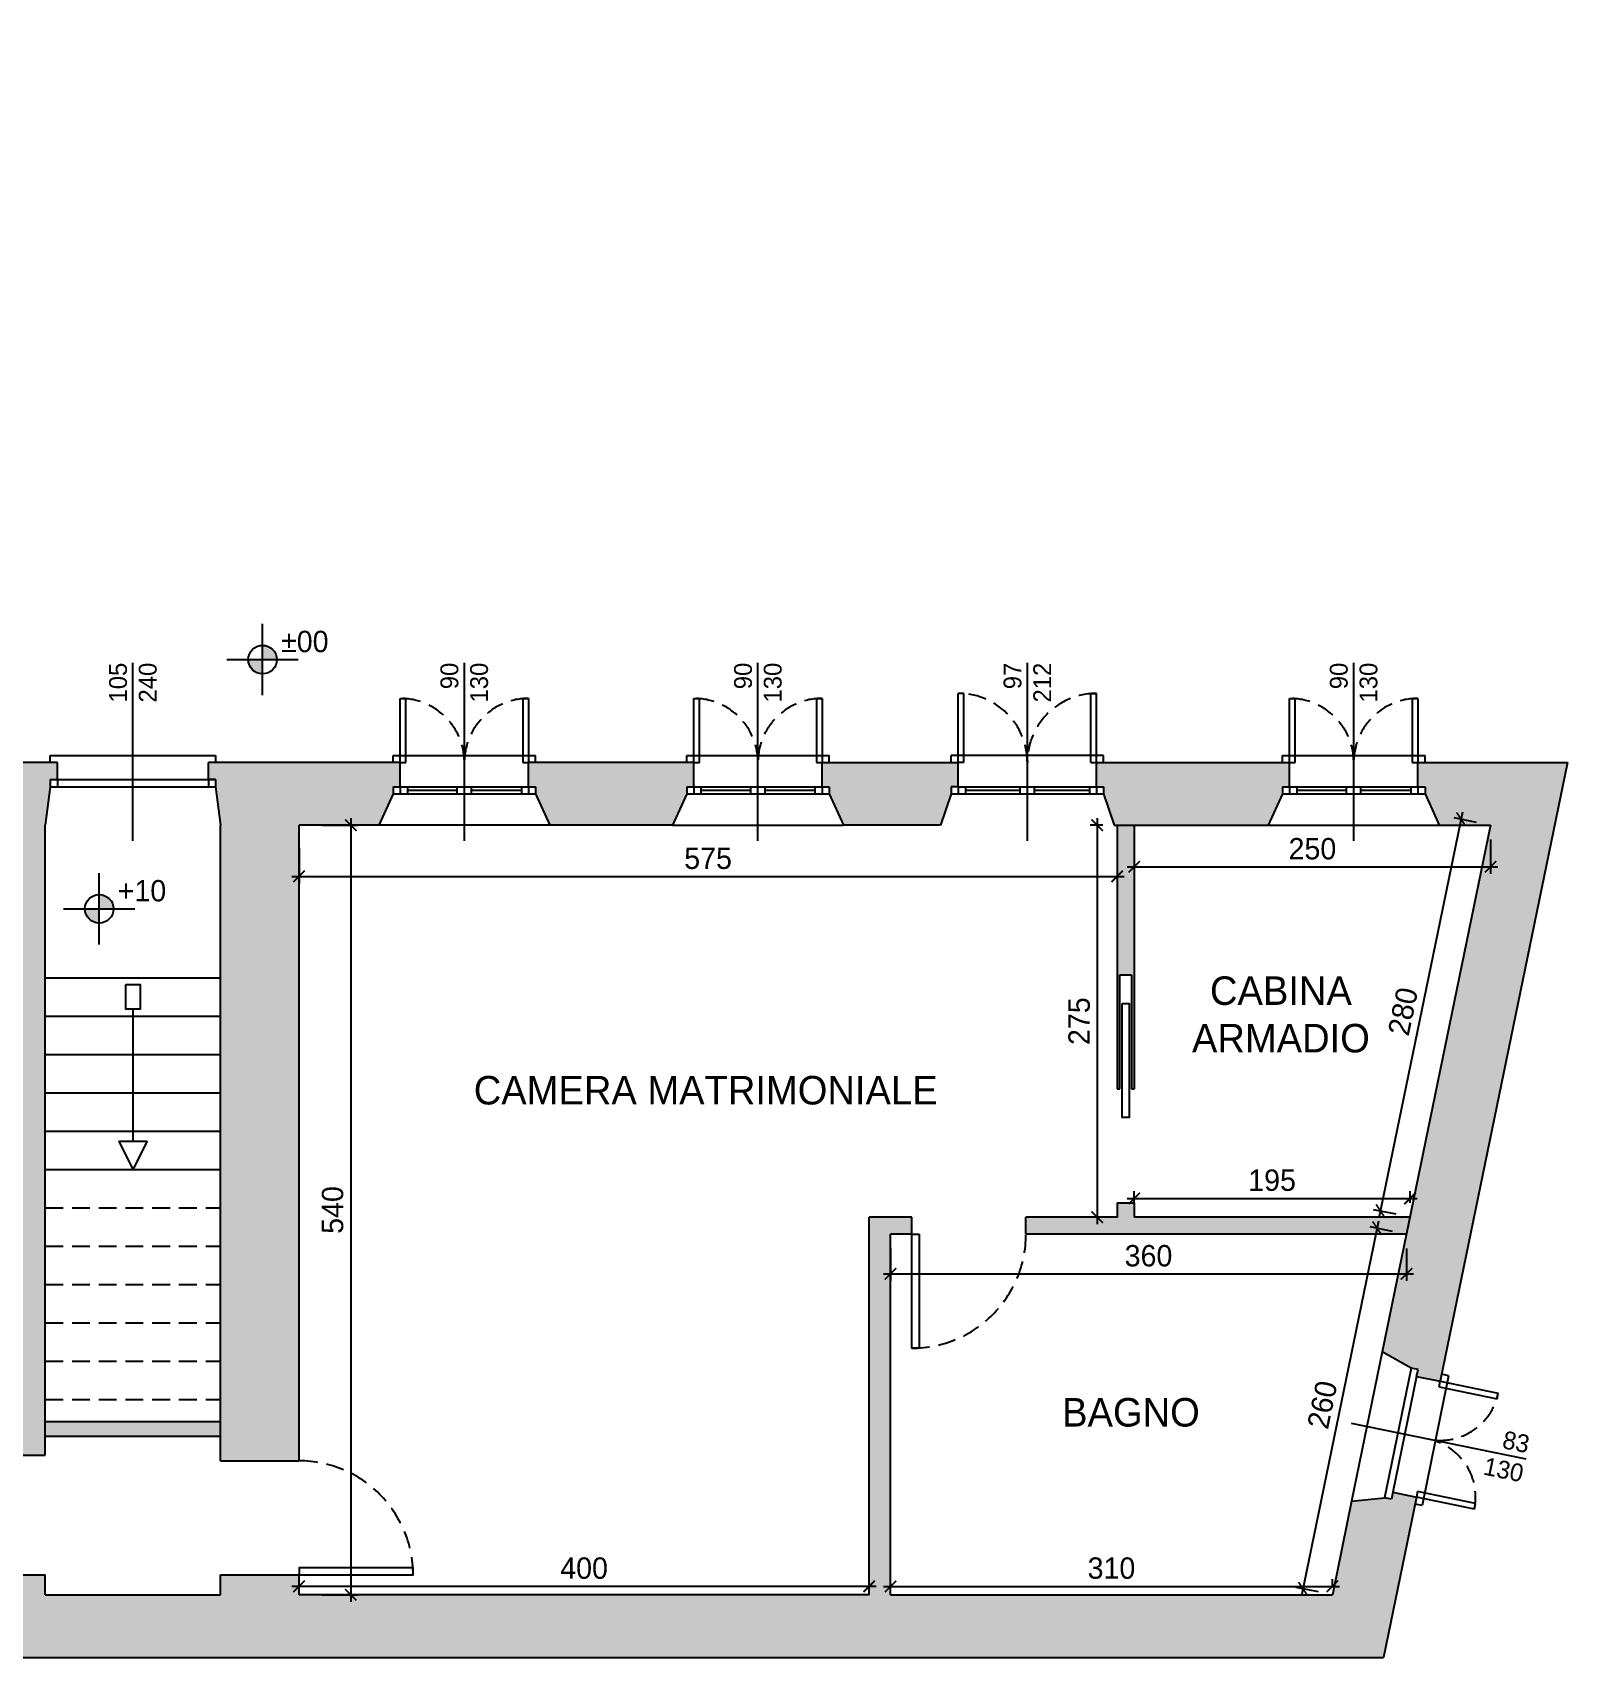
# Model space of a CAD drawing. Header units: millimetres. Extents: x 2698 to 9190, y -7457 to 3239.
# Drawn here: x 4177 to 5254, y -7385 to -6245 of the extents above; entities that cross this region are included whole.
import ezdxf

# ---------------------------------------------------------------- set-up
doc = ezdxf.new("R2010")
doc.units = ezdxf.units.MM
doc.header["$LTSCALE"] = 100
doc.linetypes.add('HIDDEN', pattern=[0.375, 0.25, -0.125])
for name, color, linetype in [('CAMP sez', 254, 'Continuous'), ('INF', 6, 'Continuous'), ('Interni F', 3, 'Continuous'), ('Q_100_ESECUTIVO', 3, 'Continuous'), ('Quote', 3, 'Continuous'), ('SEZ', 4, 'Continuous'), ('Testi', 3, 'Continuous')]:
    doc.layers.add(name, color=color, linetype=linetype)
doc.styles.add('CENTURY', font='GOTHIC.TTF')
doc.styles.add('T_ESE_q100', font='', dxfattribs={"height": 15})
doc.styles.get('T_ESE_q100').set_extended_font_data('Bahnschrift Light')
doc.dimstyles.new('ESE_q100', dxfattribs={"dimscale": 0, "dimtxt": 15, "dimasz": 8, "dimexe": 5, "dimexo": 10, "dimgap": 5, "dimtad": 1, "dimdec": 0, "dimrnd": 0.5, "dimtxsty": 'T_ESE_q100', "dimblk": 'ARCHTICK', "dimcen": 2.5, "dimdle": 5, "dimazin": 3, "dimtfac": 1, "dimtdec": 0, "dimtmove": 2, "dimatfit": 3, "dimldrblk": 'ARCHTICK', "dimfxl": 20, "dimfxlon": 1, "dimarcsym": 0})

# ---------------------------------------------------------------- blocks, each defined once
blk = doc.blocks.new('A$C255de93f')
at = {"lineweight": -2}
h = blk.add_hatch(color=0, dxfattribs=at)
h.dxf.hatch_style = 1
h.paths.add_polyline_path([(0, 0), (-10, 0, 0.414214), (0, -10)])
h.paths.add_polyline_path([(0, 10), (0, 0), (10, 0, 0.414214)])
at = {"color": 0, "lineweight": -2}
for p, q in [((0, -25), (0, 25)), ((-25, 0), (25, 0))]:
    blk.add_line(p, q, dxfattribs=at)
blk.add_circle((0, 0), 10, dxfattribs=at)
blk = doc.blocks.new('_ArchTick')
at = {"color": 0, "linetype": 'ByBlock', "const_width": 0.15}
blk.add_lwpolyline([(-0.5, -0.5), (0.5, 0.5)], dxfattribs=at)
blk = doc.blocks.new('*D20')
at = {"layer": 'Defpoints', "color": 0, "transparency": 16777216}
for p in [(5200.2, -6801.3), (5123, -7072.1), (5143.7, -7076.3)]:
    blk.add_point(p, dxfattribs=at)
at = {"layer": 'Q_100_ESECUTIVO', "color": 0, "lineweight": -2, "transparency": 16777216}
for p, q in [((5180.5, -6792.2), (5121.9, -7077)), ((5190.4, -6799.3), (5174.6, -6796.1)), ((5133.9, -7074.3), (5118.1, -7071.1))]:
    blk.add_line(p, q, dxfattribs=at)
at = {"layer": 'Q_100_ESECUTIVO', "color": 0, "lineweight": -2, "transparency": 16777216, "xscale": 8, "yscale": 8, "zscale": 8}
for p, rotation in [((5179.5, -6797.1), 78.38432987553352), ((5123, -7072.1), 258.3843298755335)]:
    blk.add_blockref('_ArchTick', p, dxfattribs=dict(at, rotation=rotation))
at = {"layer": 'Q_100_ESECUTIVO', "color": 0, "transparency": 16777216, "insert": (5138.8, -6932), "char_height": 15, "attachment_point": 5, "rotation": 78.3843, "style": 'T_ESE_q100'}
blk.add_mtext('280', dxfattribs=at)
blk = doc.blocks.new('*D21')
at = {"layer": 'Defpoints', "color": 0, "transparency": 16777216}
for p in [(5141.2, -7088.3), (5068.6, -7337.1), (5089.2, -7341.3)]:
    blk.add_point(p, dxfattribs=at)
at = {"layer": 'Q_100_ESECUTIVO', "color": 0, "lineweight": -2, "transparency": 16777216}
for p, q in [((5121.6, -7079.2), (5067.6, -7342)), ((5131.4, -7086.3), (5115.7, -7083.1)), ((5079.4, -7339.3), (5063.7, -7336.1))]:
    blk.add_line(p, q, dxfattribs=at)
at = {"layer": 'Q_100_ESECUTIVO', "color": 0, "lineweight": -2, "transparency": 16777216, "xscale": 8, "yscale": 8, "zscale": 8}
for p, rotation in [((5120.6, -7084.1), 78.38432987553385), ((5068.6, -7337.1), 258.3843298755338)]:
    blk.add_blockref('_ArchTick', p, dxfattribs=dict(at, rotation=rotation))
at = {"layer": 'Q_100_ESECUTIVO', "color": 0, "transparency": 16777216, "insert": (5082.2, -7208), "char_height": 15, "attachment_point": 5, "rotation": 78.3843, "style": 'T_ESE_q100'}
blk.add_mtext('260', dxfattribs=at)
blk = doc.blocks.new('*D24')
at = {"layer": 'Defpoints', "color": 0, "transparency": 16777216}
for p in [(4779.2, -7088.3), (5141.2, -7088.3), (5141.2, -7116.1)]:
    blk.add_point(p, dxfattribs=at)
at = {"layer": 'Q_100_ESECUTIVO', "color": 0, "lineweight": -2, "transparency": 16777216}
for p, q in [((4779.2, -7098.3), (4779.2, -7121.1)), ((5141.2, -7098.3), (5141.2, -7121.1)), ((4774.2, -7116.1), (5146.2, -7116.1))]:
    blk.add_line(p, q, dxfattribs=at)
at = {"layer": 'Q_100_ESECUTIVO', "color": 0, "lineweight": -2, "transparency": 16777216, "xscale": 8, "yscale": 8, "zscale": 8, "rotation": 180}
blk.add_blockref('_ArchTick', (4779.2, -7116.1), dxfattribs=at)
at = {"layer": 'Q_100_ESECUTIVO', "color": 0, "lineweight": -2, "transparency": 16777216, "xscale": 8, "yscale": 8, "zscale": 8}
blk.add_blockref('_ArchTick', (5141.2, -7116.1), dxfattribs=at)
at = {"layer": 'Q_100_ESECUTIVO', "color": 0, "transparency": 16777216, "insert": (4960.2, -7103.5), "char_height": 15, "attachment_point": 5, "style": 'T_ESE_q100'}
blk.add_mtext('360', dxfattribs=at)
blk = doc.blocks.new('*D25')
at = {"layer": 'Defpoints', "color": 0, "transparency": 16777216}
for p in [(4779.2, -7341.3), (5089.2, -7335.4), (5089.2, -7341.3)]:
    blk.add_point(p, dxfattribs=at)
at = {"layer": 'Q_100_ESECUTIVO', "color": 0, "lineweight": -2, "transparency": 16777216}
for p, q in [((4779.2, -7335.4), (4779.2, -7330.4)), ((5089.2, -7335.4), (5089.2, -7330.4)), ((4774.2, -7335.4), (5094.2, -7335.4))]:
    blk.add_line(p, q, dxfattribs=at)
at = {"layer": 'Q_100_ESECUTIVO', "color": 0, "lineweight": -2, "transparency": 16777216, "xscale": 8, "yscale": 8, "zscale": 8, "rotation": 180}
blk.add_blockref('_ArchTick', (4779.2, -7335.4), dxfattribs=at)
at = {"layer": 'Q_100_ESECUTIVO', "color": 0, "lineweight": -2, "transparency": 16777216, "xscale": 8, "yscale": 8, "zscale": 8}
blk.add_blockref('_ArchTick', (5089.2, -7335.4), dxfattribs=at)
at = {"layer": 'Q_100_ESECUTIVO', "color": 0, "transparency": 16777216, "insert": (4934.2, -7322.7), "char_height": 15, "attachment_point": 5, "style": 'T_ESE_q100'}
blk.add_mtext('310', dxfattribs=at)
blk = doc.blocks.new('*D26')
at = {"layer": 'Defpoints', "color": 0, "transparency": 16777216}
for p in [(4950.2, -6801.3), (5200.2, -6801.3), (5200.2, -6830.5)]:
    blk.add_point(p, dxfattribs=at)
at = {"layer": 'Q_100_ESECUTIVO', "color": 0, "lineweight": -2, "transparency": 16777216}
for p, q in [((4950.2, -6811.3), (4950.2, -6835.5)), ((5200.2, -6811.3), (5200.2, -6835.5)), ((4945.2, -6830.5), (5205.2, -6830.5))]:
    blk.add_line(p, q, dxfattribs=at)
at = {"layer": 'Q_100_ESECUTIVO', "color": 0, "lineweight": -2, "transparency": 16777216, "xscale": 8, "yscale": 8, "zscale": 8, "rotation": 180}
blk.add_blockref('_ArchTick', (4950.2, -6830.5), dxfattribs=at)
at = {"layer": 'Q_100_ESECUTIVO', "color": 0, "lineweight": -2, "transparency": 16777216, "xscale": 8, "yscale": 8, "zscale": 8}
blk.add_blockref('_ArchTick', (5200.2, -6830.5), dxfattribs=at)
at = {"layer": 'Q_100_ESECUTIVO', "color": 0, "transparency": 16777216, "insert": (5075.2, -6817.9), "char_height": 15, "attachment_point": 5, "style": 'T_ESE_q100'}
blk.add_mtext('250', dxfattribs=at)
blk = doc.blocks.new('*D27')
at = {"layer": 'Defpoints', "color": 0, "transparency": 16777216}
for p in [(5143.7, -7063.2), (4950.2, -7076.3), (5143.7, -7076.3)]:
    blk.add_point(p, dxfattribs=at)
at = {"layer": 'Q_100_ESECUTIVO', "color": 0, "lineweight": -2, "transparency": 16777216}
for p, q in [((4945.2, -7063.2), (5148.7, -7063.2)), ((4950.2, -7066.3), (4950.2, -7058.2)), ((5143.7, -7066.3), (5143.7, -7058.2))]:
    blk.add_line(p, q, dxfattribs=at)
at = {"layer": 'Q_100_ESECUTIVO', "color": 0, "lineweight": -2, "transparency": 16777216, "xscale": 8, "yscale": 8, "zscale": 8, "rotation": 180}
blk.add_blockref('_ArchTick', (4950.2, -7063.2), dxfattribs=at)
at = {"layer": 'Q_100_ESECUTIVO', "color": 0, "lineweight": -2, "transparency": 16777216, "xscale": 8, "yscale": 8, "zscale": 8}
blk.add_blockref('_ArchTick', (5143.7, -7063.2), dxfattribs=at)
at = {"layer": 'Q_100_ESECUTIVO', "color": 0, "transparency": 16777216, "insert": (5046.9, -7050.5), "char_height": 15, "attachment_point": 5, "style": 'T_ESE_q100'}
blk.add_mtext('195', dxfattribs=at)
blk = doc.blocks.new('*D28')
at = {"layer": 'Defpoints', "color": 0, "transparency": 16777216}
for p in [(4938.2, -6801.3), (4924.2, -7076.3), (4938.2, -7076.3)]:
    blk.add_point(p, dxfattribs=at)
at = {"layer": 'Q_100_ESECUTIVO', "color": 0, "lineweight": -2, "transparency": 16777216}
for p, q in [((4928.2, -6801.3), (4919.2, -6801.3)), ((4924.2, -6796.3), (4924.2, -7081.3)), ((4928.2, -7076.3), (4919.2, -7076.3))]:
    blk.add_line(p, q, dxfattribs=at)
at = {"layer": 'Q_100_ESECUTIVO', "color": 0, "lineweight": -2, "transparency": 16777216, "xscale": 8, "yscale": 8, "zscale": 8}
for p, rotation in [((4924.2, -6801.3), 90), ((4924.2, -7076.3), 270)]:
    blk.add_blockref('_ArchTick', p, dxfattribs=dict(at, rotation=rotation))
at = {"layer": 'Q_100_ESECUTIVO', "color": 0, "transparency": 16777216, "insert": (4911.6, -6938.8), "char_height": 15, "attachment_point": 5, "rotation": 90, "style": 'T_ESE_q100'}
blk.add_mtext('275', dxfattribs=at)
blk = doc.blocks.new('*D29')
at = {"layer": 'Defpoints', "color": 0, "transparency": 16777216}
for p in [(4364.2, -6801.3), (4938.2, -6801.3), (4938.2, -6837.2)]:
    blk.add_point(p, dxfattribs=at)
at = {"layer": 'Q_100_ESECUTIVO', "color": 0, "lineweight": -2, "transparency": 16777216}
for p, q in [((4364.2, -6817.2), (4364.2, -6842.2)), ((4938.2, -6817.2), (4938.2, -6842.2)), ((4359.2, -6837.2), (4943.2, -6837.2))]:
    blk.add_line(p, q, dxfattribs=at)
at = {"layer": 'Q_100_ESECUTIVO', "color": 0, "lineweight": -2, "transparency": 16777216, "xscale": 8, "yscale": 8, "zscale": 8, "rotation": 180}
blk.add_blockref('_ArchTick', (4364.2, -6837.2), dxfattribs=at)
at = {"layer": 'Q_100_ESECUTIVO', "color": 0, "lineweight": -2, "transparency": 16777216, "xscale": 8, "yscale": 8, "zscale": 8}
blk.add_blockref('_ArchTick', (4938.2, -6837.2), dxfattribs=at)
at = {"layer": 'Q_100_ESECUTIVO', "color": 0, "transparency": 16777216, "insert": (4651.2, -6824.6), "char_height": 15, "attachment_point": 5, "style": 'T_ESE_q100'}
blk.add_mtext('575', dxfattribs=at)
blk = doc.blocks.new('*D30')
at = {"layer": 'Defpoints', "color": 0, "transparency": 16777216}
for p in [(4364.2, -7335.4), (4364.2, -7341.3), (4764.2, -7341.3)]:
    blk.add_point(p, dxfattribs=at)
at = {"layer": 'Q_100_ESECUTIVO', "color": 0, "lineweight": -2, "transparency": 16777216}
for p, q in [((4364.2, -7335.4), (4364.2, -7330.4)), ((4764.2, -7335.4), (4764.2, -7330.4)), ((4769.2, -7335.4), (4359.2, -7335.4))]:
    blk.add_line(p, q, dxfattribs=at)
at = {"layer": 'Q_100_ESECUTIVO', "color": 0, "lineweight": -2, "transparency": 16777216, "xscale": 8, "yscale": 8, "zscale": 8, "rotation": 180}
blk.add_blockref('_ArchTick', (4364.2, -7335.4), dxfattribs=at)
at = {"layer": 'Q_100_ESECUTIVO', "color": 0, "lineweight": -2, "transparency": 16777216, "xscale": 8, "yscale": 8, "zscale": 8}
blk.add_blockref('_ArchTick', (4764.2, -7335.4), dxfattribs=at)
at = {"layer": 'Q_100_ESECUTIVO', "color": 0, "transparency": 16777216, "insert": (4564.2, -7322.7), "char_height": 15, "attachment_point": 5, "style": 'T_ESE_q100'}
blk.add_mtext('400', dxfattribs=at)
blk = doc.blocks.new('*D31')
at = {"layer": 'Defpoints', "color": 0, "transparency": 16777216}
for p in [(4364.2, -6801.3), (4364.2, -7341.3), (4400.5, -7341.3)]:
    blk.add_point(p, dxfattribs=at)
at = {"layer": 'Q_100_ESECUTIVO', "color": 0, "lineweight": -2, "transparency": 16777216}
for p, q in [((4380.5, -6801.3), (4405.5, -6801.3)), ((4400.5, -6796.3), (4400.5, -7346.3)), ((4380.5, -7341.3), (4405.5, -7341.3))]:
    blk.add_line(p, q, dxfattribs=at)
at = {"layer": 'Q_100_ESECUTIVO', "color": 0, "lineweight": -2, "transparency": 16777216, "xscale": 8, "yscale": 8, "zscale": 8}
for p, rotation in [((4400.5, -6801.3), 90), ((4400.5, -7341.3), 270)]:
    blk.add_blockref('_ArchTick', p, dxfattribs=dict(at, rotation=rotation))
at = {"layer": 'Q_100_ESECUTIVO', "color": 0, "transparency": 16777216, "insert": (4387.8, -7071.3), "char_height": 15, "attachment_point": 5, "rotation": 90, "style": 'T_ESE_q100'}
blk.add_mtext('540', dxfattribs=at)

msp = doc.modelspace()

# ---------------------------------------------------------------- hatches: boundary and pattern name
at = {"layer": 'CAMP sez'}
h = msp.add_hatch(color=256, dxfattribs=at)
h.dxf.hatch_style = 1
h.paths.add_polyline_path([(4636.2, -6774.3), (4641.2, -6774.3), (4641.2, -6757.3), (4525.2, -6757.3), (4525.2, -6774.3), (4530.2, -6774.3), (4530.2, -6779.3), (4540.2, -6801.3), (4626.2, -6801.3), (4636.2, -6779.3)])
h.paths.add_polyline_path([(5143.7, -7076.3), (4950.2, -7076.3), (4950.2, -7066.3), (4938.2, -7066.3), (4938.2, -7076.3), (4874.2, -7076.3), (4874.2, -7088.3), (5141.2, -7088.3)])
h.paths.add_polyline_path([(4950.2, -6801.3), (4938.2, -6801.3), (4938.2, -6986.3), (4940.2, -6986.3), (4940.2, -6906.3), (4948.2, -6906.3), (4948.2, -6986.3), (4950.2, -6986.3)])
h.paths.add_polyline_path([(4309.2, -7219.9), (4186.2, -7219.9), (4186.2, -7229.9), (4309.2, -7229.9)], flags=17)
h.paths.add_polyline_path([(4189.7, -6774.3), (4189.7, -6769.3), (4194.7, -6769.3), (4194.7, -6757.3), (4067.2, -6757.3), (4067.2, -6774.3), (4072.2, -6774.3), (4072.2, -6779.3), (4082.2, -6801.3), (4126.2, -6801.3), (4126.2, -7211.3), (4050.2, -7211.3), (4050.2, -7221.3), (4126.2, -7221.3), (4126.2, -7230.3), (4163.2, -7238.3), (4168.2, -7238.3), (4168.2, -7243.3), (4186.2, -7243.3), (4186.2, -6801.3)])
h.paths.add_polyline_path([(2959.2, -6774.3), (2964.2, -6774.3), (2964.2, -6757.3), (2804.9, -6757.3), (2804.9, -6252.3), (3154.9, -6252.3), (3154.9, -6176.3), (2807.9, -6176.3), (2807.9, -5692.3), (2923.9, -5692.3), (2923.9, -5655), (2760.9, -5654.8), (2760.9, -7040.3), (2804.9, -7040.3), (2804.9, -6801.3), (2954.2, -6801.3), (2959.2, -6779.3)])
h.paths.add_polyline_path([(3225.2, -6779.3), (3225.2, -6774.3), (3230.2, -6774.3), (3230.2, -6757.3), (3084.2, -6757.3), (3084.2, -6774.3), (3089.2, -6774.3), (3089.2, -6779.3), (3094.2, -6801.3), (3121.2, -6801.3), (3121.2, -6824.3), (3176.2, -6824.3), (3176.2, -6801.3), (3220.2, -6801.3)])
h.paths.add_polyline_path([(3508.2, -6774.3), (3513.2, -6774.3), (3513.2, -6757.3), (3363.2, -6757.3), (3363.2, -6774.3), (3368.2, -6774.3), (3368.2, -6779.3), (3373.2, -6801.3), (3398.2, -6801.3), (3398.2, -6816.3), (3450.2, -6816.3), (3450.2, -6804.3), (3503.2, -6804.3), (3508.2, -6779.3)])
h.paths.add_polyline_path([(4821.7, -6774.3), (4826.7, -6774.3), (4826.7, -6757.3), (4731.2, -6757.3), (4731.2, -6774.3), (4736.2, -6774.3), (4736.2, -6779.3), (4746.2, -6801.3), (4814.2, -6801.3), (4821.7, -6779.3)])
h.paths.add_polyline_path([(5054.2, -6779.3), (5054.2, -6774.3), (5059.2, -6774.3), (5059.2, -6757.3), (4923.7, -6757.3), (4923.7, -6774.3), (4928.7, -6774.3), (4928.7, -6779.3), (4936.2, -6801.3), (5044.2, -6801.3)])
h.paths.add_polyline_path([(5254.2, -6757.3), (5149.2, -6757.3), (5149.2, -6774.3), (5154.2, -6774.3), (5154.2, -6779.3), (5164.2, -6801.3), (5200.2, -6801.3), (5124.2, -7170.9), (5144.4, -7182.2), (5149.3, -7183.2), (5148.3, -7188.1), (5164.9, -7191.5)])
h.paths.add_polyline_path([(3503.8, -7341.3), (3401.8, -7341.3), (3401.8, -7385.3), (3503.8, -7385.3)])
h.paths.add_polyline_path([(3234.8, -7341.3), (3134.8, -7341.3), (3134.8, -7385.3), (3234.8, -7385.3)])
h.paths.add_polyline_path([(2967.8, -7341.3), (2804.9, -7341.3), (2804.9, -7140.3), (2760.9, -7140.3), (2760.9, -7385.3), (2967.8, -7385.3)])
h.paths.add_polyline_path([(3454.9, -6053.3), (3414.9, -6053.3), (3414.9, -6080.3), (3247.9, -6080.3), (3247.9, -6252.3), (3454.9, -6252.3), (3454.9, -6198.8), (3423.4, -6198.8), (3423.4, -6237.8), (3279.4, -6237.8), (3279.4, -6094.8), (3454.9, -6094.8)])
h.paths.add_polyline_path([(3283.9, -5533.3), (3239.9, -5533.3), (3239.9, -5655.3), (3070.9, -5655.1), (3070.9, -5692.3), (3414.9, -5692.3), (3414.9, -5829.3), (3454.9, -5829.3), (3454.9, -5699.3), (3523.9, -5699.3), (3523.9, -5656.3), (3283.9, -5656.3)])
h.paths.add_polyline_path([(3858.4, -5566.1), (3818.4, -5566.3), (3818.9, -5656.3), (3771.9, -5656.3), (3771.9, -5699.3), (3859.2, -5699.3)])
h.paths.add_polyline_path([(4276.2, -5675.3), (4256.2, -5675.3), (4256.2, -5699.3), (4276.2, -5699.3)])
h.paths.add_polyline_path([(3856.4, -5253.1), (3816.4, -5253.3), (3817.4, -5404.3), (3857.4, -5404.1)])
h.paths.add_polyline_path([(3283.9, -5262.3), (3239.9, -5262.3), (3239.9, -5403.3), (3283.9, -5403.3)])
h.paths.add_polyline_path([(3851.1, -4395.3), (4662.2, -4485.4), (4666.6, -4445.6), (3825.8, -4352.3), (3829.7, -4968.3), (3239.9, -4968.3), (3239.9, -5132.3), (3283.9, -5132.3), (3283.9, -5012.3), (3814.9, -5005.3), (3815.4, -5091.3), (3855.4, -5091.1)])
h.paths.add_polyline_path([(4276.2, -4933.3), (4256.2, -4933.3), (4256.2, -4957.3), (4276.2, -4957.3)], flags=17)
h.paths.add_polyline_path([(4276.2, -5304.3), (4256.2, -5304.3), (4256.2, -5328.3), (4276.2, -5328.3)])
h.paths.add_polyline_path([(4276.2, -4562.3), (4256.2, -4562.3), (4256.2, -4586.3), (4276.2, -4586.3)], flags=17)
h.paths.add_polyline_path([(3784.3, -7221.3), (3976.2, -7221.3), (3976.2, -7211.3), (3799.2, -7211.3), (3794.2, -6801.3), (3962.2, -6801.3), (3972.2, -6779.3), (3972.2, -6774.3), (3977.2, -6774.3), (3977.2, -6757.3), (3633.2, -6757.3), (3633.2, -6774.3), (3638.2, -6774.3), (3638.2, -6779.3), (3643.2, -6804.3), (3779.2, -6804.3)])
h.paths.add_polyline_path([(3800.8, -7341.3), (3676.8, -7341.3), (3676.8, -7385.3), (3917.2, -7385.3), (3917.2, -7370.3), (3912.2, -7370.3), (3912.2, -7365.3), (3899.2, -7343.3), (3800.8, -7343.3)])
h.paths.add_polyline_path([(4309.2, -7247.3), (4364.2, -7247.3), (4364.2, -6801.3), (4420.2, -6801.3), (4430.2, -6779.3), (4430.2, -6774.3), (4435.2, -6774.3), (4435.2, -6757.3), (4300.7, -6757.3), (4300.7, -6769.3), (4305.7, -6769.3), (4305.7, -6774.3), (4309.2, -6801.3)])
h.paths.add_polyline_path([(4779.2, -7088.3), (4794.2, -7088.3), (4794.2, -7076.3), (4764.2, -7076.3), (4764.2, -7341.3), (4364.2, -7341.3), (4364.2, -7327.3), (4309.2, -7327.3), (4309.2, -7341.3), (4186.2, -7341.3), (4186.2, -7327.3), (4168.2, -7327.3), (4168.2, -7332.3), (4126.2, -7332.3), (4126.2, -7343.3), (4025.2, -7343.3), (4012.2, -7365.3), (4012.2, -7370.3), (4007.2, -7370.3), (4007.2, -7385.3), (5125.1, -7385.3), (5148.2, -7272.8), (5131.6, -7269.4), (5130.6, -7274.3), (5125.7, -7273.3), (5102.7, -7275.7), (5089.2, -7341.3), (4779.2, -7341.3)])

# ---------------------------------------------------------------- linework, layer by layer
at = {"layer": 'INF'}
for p, q in [((4247.7, -6812.3), (4247.7, -6687.3)), ((4480.2, -6812.3), (4480.2, -6687.3)), ((4686.2, -6812.3), (4686.2, -6687.3)), ((4875.2, -6812.3), (4875.2, -6687.3)), ((5104.2, -6812.3), (5104.2, -6687.3)), ((4189.7, -6757.3), (4189.7, -6752.3)), ((4189.7, -6752.3), (4305.7, -6752.3)), ((4305.7, -6752.3), (4305.7, -6757.3)), ((4430.2, -6752.3), (4530.2, -6752.3)), ((4430.2, -6757.3), (4430.2, -6752.3)), ((4530.2, -6757.3), (4530.2, -6752.3)), ((4636.2, -6752.3), (4736.2, -6752.3)), ((4636.2, -6757.3), (4636.2, -6752.3)), ((4736.2, -6757.3), (4736.2, -6752.3)), ((4821.7, -6757.3), (4821.7, -6752.3)), ((4928.7, -6752.3), (4821.7, -6752.3)), ((4928.7, -6757.3), (4928.7, -6752.3)), ((5054.2, -6752.3), (5154.2, -6752.3)), ((5054.2, -6757.3), (5054.2, -6752.3)), ((5154.2, -6757.3), (5154.2, -6752.3)), ((4194.7, -6769.3), (4300.7, -6769.3)), ((4194.7, -6769.3), (4194.7, -6774.3)), ((4300.7, -6769.3), (4300.7, -6774.3)), ((4189.7, -6774.3), (4305.7, -6774.3)), ((4430.2, -6779.3), (4530.2, -6779.3)), ((4435.2, -6774.3), (4525.2, -6774.3)), ((4435.2, -6774.3), (4435.2, -6779.3)), ((4440.2, -6774.3), (4440.2, -6779.3)), ((4475.2, -6779.3), (4475.2, -6774.3)), ((4485.2, -6779.3), (4485.2, -6774.3)), ((4520.2, -6774.3), (4520.2, -6779.3)), ((4525.2, -6774.3), (4525.2, -6779.3)), ((4636.2, -6779.3), (4736.2, -6779.3)), ((4641.2, -6774.3), (4731.2, -6774.3)), ((4641.2, -6774.3), (4641.2, -6779.3)), ((4646.2, -6774.3), (4646.2, -6779.3)), ((4681.2, -6779.3), (4681.2, -6774.3)), ((4691.2, -6779.3), (4691.2, -6774.3)), ((4726.2, -6774.3), (4726.2, -6779.3)), ((4731.2, -6774.3), (4731.2, -6779.3)), ((4821.7, -6779.3), (4928.7, -6779.3)), ((4826.7, -6774.3), (4923.7, -6774.3)), ((4826.7, -6774.3), (4826.7, -6779.3)), ((4831.7, -6774.3), (4831.7, -6779.3)), ((4870.2, -6779.3), (4870.2, -6774.3)), ((4880.2, -6779.3), (4880.2, -6774.3)), ((4918.7, -6774.3), (4918.7, -6779.3)), ((4923.7, -6774.3), (4923.7, -6779.3)), ((5054.2, -6779.3), (5154.2, -6779.3)), ((5059.2, -6774.3), (5149.2, -6774.3)), ((5059.2, -6774.3), (5059.2, -6779.3)), ((5064.2, -6774.3), (5064.2, -6779.3)), ((5099.2, -6779.3), (5099.2, -6774.3)), ((5109.2, -6779.3), (5109.2, -6774.3)), ((5144.2, -6774.3), (5144.2, -6779.3)), ((5149.2, -6774.3), (5149.2, -6779.3)), ((4540.2, -6801.3), (4420.2, -6801.3)), ((4626.2, -6801.3), (4746.2, -6801.3)), ((5044.2, -6801.3), (5164.2, -6801.3)), ((4186.2, -6908.3), (4309.2, -6908.3)), ((4247.7, -6930.5), (4247.7, -7022.9)), ((4186.2, -6935.2), (4309.2, -6935.2)), ((4186.2, -6962.2), (4309.2, -6962.2)), ((4186.2, -6989.1), (4309.2, -6989.1)), ((4186.2, -7016), (4309.2, -7016)), ((4237.7, -7022.9), (4257.7, -7022.9)), ((4237.7, -7022.9), (4247.7, -7042.9)), ((4257.7, -7022.9), (4247.7, -7042.9)), ((4186.2, -7042.9), (4309.2, -7042.9)), ((5124.2, -7170.9), (5102.7, -7275.7)), ((5144.4, -7182.2), (5125.7, -7273.3)), ((5148.3, -7188.1), (5131.6, -7269.4)), ((5170.8, -7187.6), (5152.1, -7278.7)), ((5170.8, -7187.6), (5165.9, -7186.6)), ((5225.1, -7246.2), (5102.7, -7221.1)), ((5152.1, -7278.7), (5147.2, -7277.7))]:
    msp.add_line(p, q, dxfattribs=at)
at = {"layer": 'INF', "color": 9}
for p, q in [((4440.2, -6776.8), (4475.2, -6776.8)), ((4485.2, -6776.8), (4520.2, -6776.8)), ((4646.2, -6776.8), (4681.2, -6776.8)), ((4691.2, -6776.8), (4726.2, -6776.8)), ((4831.7, -6776.8), (4870.2, -6776.8)), ((4880.2, -6776.8), (4918.7, -6776.8)), ((5064.2, -6776.8), (5099.2, -6776.8)), ((5109.2, -6776.8), (5144.2, -6776.8))]:
    msp.add_line(p, q, dxfattribs=at)
at = {"layer": 'INF', "linetype": 'HIDDEN', "ltscale": 0.5}
for p, q in [((4186.2, -7069.8), (4309.2, -7069.8)), ((4186.2, -7096.7), (4309.2, -7096.7)), ((4186.2, -7123.7), (4309.2, -7123.7)), ((4186.2, -7150.6), (4309.2, -7150.6)), ((4186.2, -7177.5), (4309.2, -7177.5)), ((4186.2, -7204.4), (4309.2, -7204.4))]:
    msp.add_line(p, q, dxfattribs=at)
at = {"layer": 'INF'}
for points in [[(4242.7, -6913), (4252.7, -6913), (4252.7, -6930.5), (4242.7, -6930.5)], [(4941.7, -6926.3), (4946.7, -6926.3), (4946.7, -7006.3), (4941.7, -7006.3)], [(4799.2, -7088.3), (4799.2, -7168.3), (4794.2, -7168.3), (4794.2, -7088.3)], [(4364.2, -7327.3), (4444.2, -7327.3), (4444.2, -7322.3), (4364.2, -7322.3)]]:
    msp.add_lwpolyline(points, close=True, dxfattribs=at)
at = {"layer": 'Interni F'}
for p, q in [((4435.2, -6757.3), (4435.2, -6712.3)), ((4435.2, -6712.3), (4439.2, -6712.3)), ((4439.2, -6757.3), (4439.2, -6712.3)), ((4521.2, -6712.3), (4521.2, -6757.3)), ((4521.2, -6712.3), (4525.2, -6712.3)), ((4525.2, -6712.3), (4525.2, -6757.3)), ((4641.2, -6757.3), (4641.2, -6712.3)), ((4641.2, -6712.3), (4645.2, -6712.3)), ((4645.2, -6757.3), (4645.2, -6712.3)), ((4727.2, -6712.3), (4727.2, -6757.3)), ((4727.2, -6712.3), (4731.2, -6712.3)), ((4731.2, -6712.3), (4731.2, -6757.3)), ((4826.7, -6757.3), (4826.7, -6708.8)), ((4830.7, -6708.8), (4826.7, -6708.8)), ((4830.7, -6757.3), (4830.7, -6708.8)), ((4919.7, -6757.3), (4919.7, -6708.8)), ((4919.7, -6708.8), (4923.7, -6708.8)), ((4923.7, -6757.3), (4923.7, -6708.8)), ((5059.2, -6757.3), (5059.2, -6712.3)), ((5059.2, -6712.3), (5063.2, -6712.3)), ((5063.2, -6757.3), (5063.2, -6712.3)), ((5145.2, -6712.3), (5145.2, -6757.3)), ((5145.2, -6712.3), (5149.2, -6712.3)), ((5149.2, -6712.3), (5149.2, -6757.3)), ((4435.2, -6757.3), (4439.2, -6757.3)), ((4521.2, -6757.3), (4525.2, -6757.3)), ((4641.2, -6757.3), (4645.2, -6757.3)), ((4727.2, -6757.3), (4731.2, -6757.3)), ((4830.7, -6757.3), (4826.7, -6757.3)), ((4919.7, -6757.3), (4923.7, -6757.3)), ((5059.2, -6757.3), (5063.2, -6757.3)), ((5145.2, -6757.3), (5149.2, -6757.3)), ((5164.1, -7195.4), (5164.9, -7191.5)), ((5164.9, -7191.5), (5205.6, -7199.9)), ((5164.1, -7195.4), (5204.8, -7203.8)), ((5204.8, -7203.8), (5205.6, -7199.9)), ((5149, -7268.9), (5148.2, -7272.8)), ((5188.9, -7281.2), (5148.2, -7272.8)), ((5189.7, -7277.2), (5149, -7268.9)), ((5188.9, -7281.2), (5189.7, -7277.2))]:
    msp.add_line(p, q, dxfattribs=at)
at = {"layer": 'Interni F', "linetype": 'HIDDEN', "ltscale": 0.5}
for centre, radius, start, end in [((4435.2, -6757.3), 45, 0, 90), ((4525.2, -6757.3), 45, 90, 180), ((4641.2, -6757.3), 45, 0, 90), ((4731.2, -6757.3), 45, 90, 180), ((4826.7, -6757.3), 48.5, 0, 90), ((4923.7, -6757.3), 48.5, 90, 180), ((5059.2, -6757.3), 45, 0, 90), ((5149.2, -6757.3), 45, 90, 180), ((4794.2, -7088.3), 80, 270, 0), ((5164.9, -7191.5), 41.5, 265.3042, 348.3843), ((5148.2, -7272.8), 41.5, 348.3843, 71.4644), ((4364.2, -7327.3), 80, 0, 90)]:
    msp.add_arc(centre, radius, start, end, dxfattribs=at)
at = {"layer": 'SEZ'}
for p, q in [((4194.7, -6757.3), (4067.2, -6757.3)), ((4194.7, -6769.3), (4194.7, -6757.3)), ((4435.2, -6757.3), (4300.7, -6757.3)), ((4300.7, -6769.3), (4300.7, -6757.3)), ((4435.2, -6774.3), (4435.2, -6757.3)), ((4641.2, -6757.3), (4525.2, -6757.3)), ((4525.2, -6774.3), (4525.2, -6757.3)), ((4641.2, -6774.3), (4641.2, -6757.3)), ((4731.2, -6757.3), (4826.7, -6757.3)), ((4731.2, -6774.3), (4731.2, -6757.3)), ((4826.7, -6774.3), (4826.7, -6757.3)), ((4923.7, -6757.3), (5059.2, -6757.3)), ((4923.7, -6774.3), (4923.7, -6757.3)), ((5059.2, -6774.3), (5059.2, -6757.3)), ((5149.2, -6757.3), (5254.2, -6757.3)), ((5149.2, -6774.3), (5149.2, -6757.3)), ((5254.2, -6757.3), (5164.9, -7191.5)), ((4189.7, -6769.3), (4194.7, -6769.3)), ((4189.7, -6769.3), (4189.7, -6774.3)), ((4300.7, -6769.3), (4305.7, -6769.3)), ((4305.7, -6769.3), (4300.7, -6769.3)), ((4305.7, -6769.3), (4305.7, -6774.3)), ((4189.7, -6774.3), (4186.2, -6801.3)), ((4305.7, -6774.3), (4309.2, -6801.3)), ((4430.2, -6779.3), (4420.2, -6801.3)), ((4430.2, -6774.3), (4435.2, -6774.3)), ((4430.2, -6774.3), (4430.2, -6779.3)), ((4525.2, -6774.3), (4530.2, -6774.3)), ((4530.2, -6774.3), (4530.2, -6779.3)), ((4530.2, -6779.3), (4540.2, -6801.3)), ((4636.2, -6779.3), (4626.2, -6801.3)), ((4636.2, -6774.3), (4641.2, -6774.3)), ((4636.2, -6774.3), (4636.2, -6779.3)), ((4731.2, -6774.3), (4736.2, -6774.3)), ((4736.2, -6774.3), (4736.2, -6779.3)), ((4736.2, -6779.3), (4746.2, -6801.3)), ((4821.7, -6779.3), (4814.2, -6801.3)), ((4826.7, -6774.3), (4821.7, -6774.3)), ((4821.7, -6774.3), (4821.7, -6779.3)), ((4923.7, -6774.3), (4928.7, -6774.3)), ((4928.7, -6774.3), (4928.7, -6779.3)), ((4928.7, -6779.3), (4936.2, -6801.3)), ((5054.2, -6779.3), (5044.2, -6801.3)), ((5054.2, -6774.3), (5059.2, -6774.3)), ((5054.2, -6774.3), (5054.2, -6779.3)), ((5149.2, -6774.3), (5154.2, -6774.3)), ((5154.2, -6774.3), (5154.2, -6779.3)), ((5154.2, -6779.3), (5164.2, -6801.3)), ((4186.2, -7243.3), (4186.2, -6801.3)), ((4309.2, -7247.3), (4309.2, -6801.3)), ((4420.2, -6801.3), (4364.2, -6801.3)), ((4364.2, -7247.3), (4364.2, -6801.3)), ((4626.2, -6801.3), (4540.2, -6801.3)), ((4814.2, -6801.3), (4746.2, -6801.3)), ((4936.2, -6801.3), (5044.2, -6801.3)), ((4938.2, -6801.3), (4938.2, -6986.3)), ((4950.2, -6801.3), (4950.2, -6986.3)), ((5200.2, -6801.3), (5124.2, -7170.9)), ((5164.2, -6801.3), (5200.2, -6801.3)), ((4940.2, -6906.3), (4948.2, -6906.3)), ((4940.2, -6986.3), (4940.2, -6906.3)), ((4948.2, -6906.3), (4948.2, -6986.3)), ((4938.2, -6986.3), (4940.2, -6986.3)), ((4948.2, -6986.3), (4950.2, -6986.3)), ((4938.2, -7066.3), (4938.2, -7076.3)), ((4938.2, -7066.3), (4950.2, -7066.3)), ((4950.2, -7066.3), (4950.2, -7076.3)), ((4764.2, -7341.3), (4764.2, -7076.3)), ((4794.2, -7076.3), (4764.2, -7076.3)), ((4794.2, -7088.3), (4794.2, -7076.3)), ((4938.2, -7076.3), (4874.2, -7076.3)), ((4874.2, -7088.3), (4874.2, -7076.3)), ((5143.7, -7076.3), (4950.2, -7076.3)), ((4779.2, -7341.3), (4779.2, -7088.3)), ((4794.2, -7088.3), (4779.2, -7088.3)), ((5141.2, -7088.3), (4874.2, -7088.3)), ((5144.4, -7182.2), (5124.2, -7170.9)), ((5149.3, -7183.2), (5144.4, -7182.2)), ((5148.3, -7188.1), (5149.3, -7183.2)), ((5148.3, -7188.1), (5164.9, -7191.5)), ((4309.2, -7219.9), (4186.2, -7219.9)), ((4186.2, -7229.9), (4309.2, -7229.9)), ((4168.2, -7243.3), (4186.2, -7243.3)), ((4309.2, -7247.3), (4364.2, -7247.3)), ((5102.7, -7275.7), (5125.7, -7273.3)), ((5148.2, -7272.8), (5125.1, -7385.3)), ((5130.6, -7274.3), (5125.7, -7273.3)), ((5131.6, -7269.4), (5130.6, -7274.3)), ((5131.6, -7269.4), (5148.2, -7272.8)), ((5102.7, -7275.7), (5089.2, -7341.3)), ((4168.2, -7327.3), (4186.2, -7327.3)), ((4186.2, -7341.3), (4186.2, -7327.3)), ((4309.2, -7341.3), (4309.2, -7327.3)), ((4309.2, -7327.3), (4364.2, -7327.3)), ((4364.2, -7341.3), (4364.2, -7327.3)), ((4186.2, -7341.3), (4309.2, -7341.3)), ((4764.2, -7341.3), (4364.2, -7341.3)), ((4779.2, -7341.3), (5089.2, -7341.3)), ((4007.2, -7385.3), (5125.1, -7385.3))]:
    msp.add_line(p, q, dxfattribs=at)
msp.add_lwpolyline([(4938.2, -7066.3), (4938.2, -7076.3), (4874.2, -7076.3)], dxfattribs=at)

# ---------------------------------------------------------------- block references
at = {"layer": 'Testi'}
for p in [(4338.6, -6685.1), (4224, -6860)]:
    msp.add_blockref('A$C255de93f', p, dxfattribs=at)

# ---------------------------------------------------------------- texts
at = {"layer": 'Quote', "char_height": 12.5, "attachment_point": 6, "style": 'CENTURY'}
for s, insert, rotation in [('105\\P\\pxqr;240', (4247.7, -6687.3), 90), ('90\\P\\pxqr;130', (4480.2, -6687.3), 90), ('90\\P\\pxqr;130', (4686.2, -6687.3), 90), ('97\\P\\pxqr;212', (4875.2, -6687.3), 90), ('90\\P\\pxqr;130', (5104.2, -6687.3), 90), ('\\pxqr;83\\P130', (5225.1, -7246.2), 348.3843)]:
    msp.add_mtext(s, dxfattribs=dict(at, insert=insert, rotation=rotation))
at = {"layer": 'Testi'}
for s, insert, char_height, attachment_point, style in [('\\A1;\\pxql;±00', (4351.6, -6680.1), 15, 7, 'T_ESE_q100'), ('\\A1;\\pxql;+10', (4237, -6855), 15, 7, 'T_ESE_q100'), ('{\\H1.6x;CABINA\\PARMADIO}', (5053.1, -6934.2), 12.5, 5, 'CENTURY'), ('{\\H1.6x;CAMERA MATRIMONIALE}', (4649.5, -6987.4), 12.5, 5, 'CENTURY'), ('{\\H1.6x;BAGNO}', (4947.9, -7213.4), 12.5, 5, 'CENTURY')]:
    msp.add_mtext(s, dxfattribs=dict(at, insert=insert, char_height=char_height, attachment_point=attachment_point, style=style))

# ---------------------------------------------------------------- dimensions: what is measured, and where the dimension line sits
at = {"layer": 'Q_100_ESECUTIVO'}
for p1, p2, distance, picture, middle in [((5200.2, -6801.3), (5143.7, -7076.3), -21.2, '*D20', (5138.8, -6932)), ((5141.2, -7088.3), (5089.2, -7341.3), -21.1, '*D21', (5082.2, -7208))]:
    dim = msp.add_aligned_dim(p1=p1, p2=p2, distance=distance, dimstyle='ESE_q100', override={"dimscale": 1, "dimrnd": 5}, dxfattribs=at)
    dim.commit()
    dim.dimension.update_dxf_attribs({"geometry": picture, "text_midpoint": middle})
for base, p1, p2, picture, middle in [((4938.2, -6837.2), (4364.2, -6801.3), (4938.2, -6801.3), '*D29', (4651.2, -6824.6)), ((5200.2, -6830.5), (4950.2, -6801.3), (5200.2, -6801.3), '*D26', (5075.2, -6817.9)), ((5143.6804, -7063.1727), (4950.2082, -7076.322), (5143.6804, -7076.322), '*D27', (5046.9443, -7050.5179)), ((5141.2, -7116.1), (4779.2, -7088.3), (5141.2, -7088.3), '*D24', (4960.2, -7103.5)), ((4364.2, -7335.4), (4764.2, -7341.3), (4364.2, -7341.3), '*D30', (4564.2, -7322.7)), ((5089.2, -7335.4), (4779.2, -7341.3), (5089.2, -7341.3), '*D25', (4934.2, -7322.7))]:
    dim = msp.add_linear_dim(base=base, p1=p1, p2=p2, dimstyle='ESE_q100', override={"dimscale": 1, "dimrnd": 5}, dxfattribs=at)
    dim.commit()
    dim.dimension.update_dxf_attribs({"geometry": picture, "text_midpoint": middle})
for base, p1, p2, picture, middle in [((4400.5, -7341.3), (4364.2, -6801.3), (4364.2, -7341.3), '*D31', (4387.8, -7071.3)), ((4924.2, -7076.3), (4938.2, -6801.3), (4938.2, -7076.3), '*D28', (4911.6, -6938.8))]:
    dim = msp.add_linear_dim(base=base, p1=p1, p2=p2, angle=90, dimstyle='ESE_q100', override={"dimscale": 1, "dimrnd": 5}, dxfattribs=at)
    dim.commit()
    dim.dimension.update_dxf_attribs({"geometry": picture, "text_midpoint": middle})

doc.saveas('drawing.dxf')
